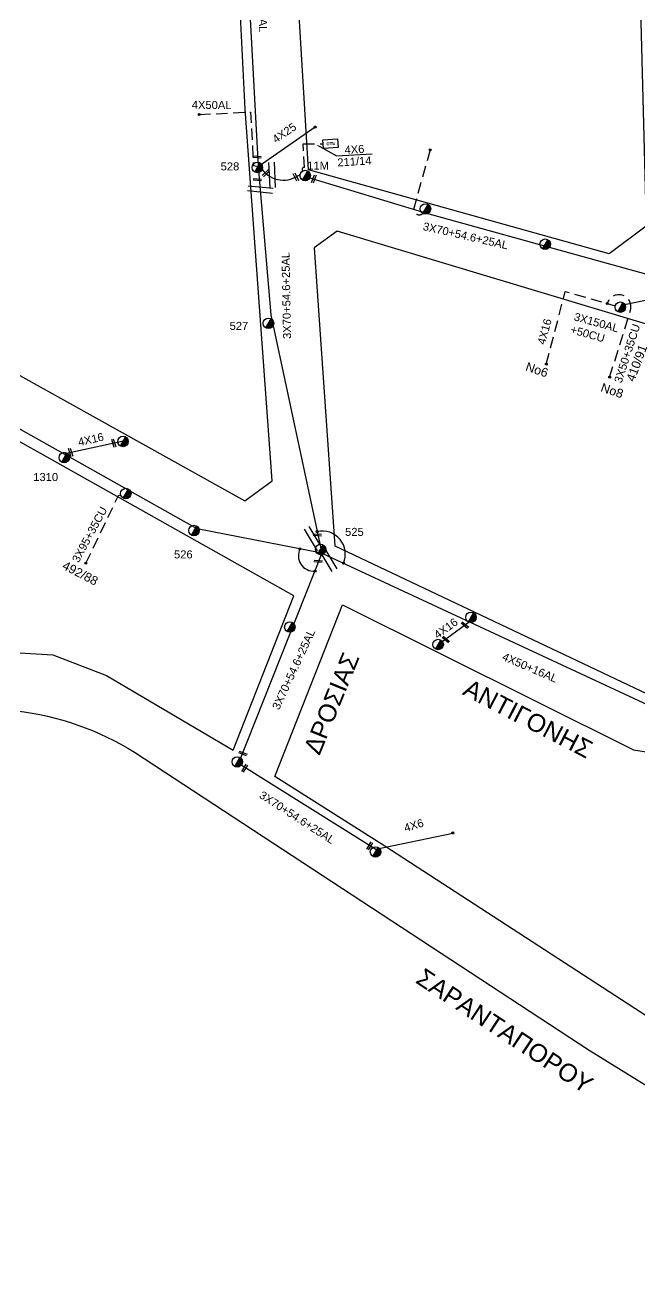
# Model space of a CAD drawing. Header units: millimetres. Extents: x 938 to 3112, y 793 to 1825.
# Drawn here: x 1177.4 to 1315.6, y 1164.4 to 1448.9 of the extents above; entities that cross this region are included whole.
import ezdxf
from ezdxf import colors
from ezdxf.entities.mleader import LeaderData, LeaderLine
from ezdxf.enums import TextEntityAlignment as Align
from ezdxf.math import Vec2, Vec3

# ---------------------------------------------------------------- set-up
doc = ezdxf.new("R2010")
doc.units = ezdxf.units.MM
doc.linetypes.add('DASHED', pattern=[19.05, 12.7, -6.35])
for name, color, linetype in [('Layer1', 7, 'Continuous'), ('Pillar OTE', 7, 'Continuous'), ('Γέφυρες Εναερίου Δικτύου', 7, 'Continuous'), ('Γυμνά εναέρια ΧΤ (3Φ)   3x50+35CU', 7, 'Continuous'), ('Γυμνά εναέρια ΧΤ και ΦΟΠ (3Φ)   4x50+16AL', 7, 'Continuous'), ('Εναέρια παροχή ΧΤ 4x16', 7, 'SYN_LINE'), ('Εναέρια παροχή ΧΤ 4x25', 7, 'SYN_LINE'), ('Επιγραφές - Σχήματα', 7, 'Continuous'), ('Καλώδια ΧΤ   3x150AL+50CU', 7, 'DASHED'), ('Καλώδια ΧΤ   3x95+35CU', 7, 'DASHED'), ('Καλώδια ΧΤ   4x50AL', 7, 'DASHED'), ('Μηχανική τομή', 7, 'Continuous'), ('Στύλος ΦΜ', 7, 'Continuous'), ('Στύλος ΦΜ @ 1', 7, 'Continuous'), ('Συνδέσεις', 7, 'Continuous'), ('Συνεστραμμένα ΧΤ   3x70+54.6+25AL', 7, 'SYN_LINE'), ('Τομή', 7, 'Continuous'), ('Υπόβαθρο ΔΕΗ', 7, 'Continuous'), ('Υπόγεια καλώδια Παροχών ΧΤ   4x6', 7, 'DASHED')]:
    doc.layers.add(name, color=color, linetype=linetype)
doc.styles.get("Standard").update_dxf_attribs({"font": 'arial.ttf'})
doc.linetypes.add('SYN_LINE', pattern='A,0.5,-0.0001,["/\\/\\/\\/",Standard,S=0.1,R=0,X=0,Y=-0.05],-0.25', length=0.7501)

# ---------------------------------------------------------------- blocks, each defined once
blk = doc.blocks.new('ΥΠΑΡΧΩΝ ΤΣΙΜΕΝΤΕΝΙΟΣ ΣΤΥΛΟΣ')
at = {"layer": 'Στύλος ΦΜ'}
blk.add_hatch(color=256, dxfattribs=at).paths.add_polyline_path([(-1.29, -2.28, 0.574793), (2.62, 0, 0.268822), (1.3, 2.27)])
blk.add_line((-1.29, -2.28), (1.3, 2.27), dxfattribs=at)
blk.add_circle((0, 0), 2.62, dxfattribs=at)
at = {"layer": 'Στύλος ΦΜ', "flags": 4}
for tag, p in [('ΤΥΠΟΣ', (-4.91, 3.03)), ('ΑΡΙΘΜΟΣ', (-4.68, 8.05))]:
    blk.add_attdef(tag, p, '', height=4, dxfattribs=at)
blk = doc.blocks.new('ΤΟΜΗ')
at = {"layer": 'Τομή', "ltscale": 40}
for p, q in [((-5.68, 0), (5.68, 0)), ((5.68, -2.33), (-5.68, -2.33))]:
    blk.add_line(p, q, dxfattribs=at)
blk = doc.blocks.new('_ΣΥΝΔΕΣΗ')
at = {"layer": 'Συνδέσεις', "linetype": 'SYN_LINE', "ltscale": 40}
blk.add_hatch(color=256, dxfattribs=at).paths.add_polyline_path([(0.5, -0.01, 1), (-0.5, -0.01, 1)])
at = {"layer": 'Συνδέσεις'}
blk.add_circle((0, -0.01), 0.5, dxfattribs=at)
blk = doc.blocks.new('ΜΗΧΑΝΙΚΗ ΤΟΜΗ')
at = {"layer": 'Μηχανική τομή', "ltscale": 40}
for p, q in [((-1.89, 0.78), (1.89, 0.78)), ((1.89, 0), (-1.89, 0))]:
    blk.add_line(p, q, dxfattribs=at)
blk = doc.blocks.new('PILLAR ΟΤΕ')
at = {"layer": 'Pillar OTE', "ltscale": 40}
blk.add_lwpolyline([(-3.31, 2.02), (3.39, 2.02), (3.39, -1.99), (-3.31, -1.99)], close=True, dxfattribs=at)
at = {"layer": 'Pillar OTE', "insert": (-1.81, 0.71), "char_height": 1.3575, "width": 109.961, "attachment_point": 1}
blk.add_mtext('{\\fArial|b1|i0|c161|p34;OTE}', dxfattribs=at)

msp = doc.modelspace()

# ---------------------------------------------------------------- linework, layer by layer
at = {"layer": 'Γέφυρες Εναερίου Δικτύου', "color": 85, "linetype": 'DASHED', "ltscale": 0.2, "flags": 128}
msp.add_lwpolyline([(1268.45, 1420.86), (1264.71, 1407.43, 0.669503), (1267.06, 1406.78)], format="xyb", dxfattribs=at)
at = {"layer": 'Γυμνά εναέρια ΧΤ (3Φ)   3x50+35CU', "color": 85, "linetype": 'DASHED', "ltscale": 0.2, "flags": 128}
msp.add_lwpolyline([(1308.86, 1369.72), (1313.55, 1384.84)], dxfattribs=at)
at = {"layer": 'Γυμνά εναέρια ΧΤ (3Φ)   3x50+35CU', "color": 85, "linetype": 'DASHED', "ltscale": 0.2}
msp.add_arc((1310.93, 1385.57), 2.72, 344.4838, 164.1875, dxfattribs=at)
at = {"layer": 'Γυμνά εναέρια ΧΤ και ΦΟΠ (3Φ)   4x50+16AL', "color": 27, "flags": 128}
msp.add_lwpolyline([(1225.02, 1488.77), (1227.13, 1465.68), (1229.78, 1417.13)], dxfattribs=at)
at = {"layer": 'Γυμνά εναέρια ΧΤ και ΦΟΠ (3Φ)   4x50+16AL', "color": 151, "flags": 128}
msp.add_lwpolyline([(1244.09, 1330.15), (1216.05, 1335.58), (1159.98, 1367.08)], dxfattribs=at)
at = {"layer": 'Γυμνά εναέρια ΧΤ και ΦΟΠ (3Φ)   4x50+16AL', "color": 30, "flags": 128}
msp.add_lwpolyline([(1244.09, 1330.15), (1318.58, 1295.46), (1338.17, 1291.61), (1374.04, 1287.03)], dxfattribs=at)
at = {"layer": 'Εναέρια παροχή ΧΤ 4x16', "color": 85, "linetype": 'DASHED', "ltscale": 0.2, "flags": 128}
msp.add_lwpolyline([(1294.6, 1372.67), (1298.86, 1389), (1310.13, 1385.79)], dxfattribs=at)
at = {"layer": 'Εναέρια παροχή ΧΤ 4x16', "color": 151, "ltscale": 20, "flags": 128}
msp.add_lwpolyline([(1185.94, 1352.5), (1199.44, 1355.38)], dxfattribs=at)
at = {"layer": 'Εναέρια παροχή ΧΤ 4x25', "color": 27, "linetype": 'SYN_LINE', "ltscale": 20, "flags": 128}
msp.add_lwpolyline([(1229.78, 1417.13), (1242.62, 1426.03)], dxfattribs=at)
at = {"layer": 'Επιγραφές - Σχήματα', "color": 30, "linetype": 'SYN_LINE', "ltscale": 10}
msp.add_line((1270.27, 1309.59), (1277.23, 1314.72), dxfattribs=at)
at = {"layer": 'Επιγραφές - Σχήματα', "linetype": 'Continuous', "ltscale": 0.2}
for centre, radius, start, end in [((1244.2, 1329.93), 5.18, 336.55, 102.7372), ((1242.27, 1329.57), 3.46, 151.8006, 275.3293)]:
    msp.add_arc(centre, radius, start, end, dxfattribs=at)
at = {"layer": 'Καλώδια ΧΤ   3x95+35CU', "color": 151, "linetype": 'DASHED', "ltscale": 0.2, "flags": 128}
for points in [[(1191.01, 1327.86), (1198.34, 1343.12), (1198.84, 1343.28)], [(1201.09, 1343.96), (1201.13, 1343.97)]]:
    msp.add_lwpolyline(points, dxfattribs=at)
at = {"layer": 'Καλώδια ΧΤ   4x50AL', "color": 27, "linetype": 'DASHED', "ltscale": 0.2, "flags": 128}
msp.add_lwpolyline([(1216.52, 1428.84), (1228.02, 1429.4), (1228.73, 1417.33), (1229.78, 1417.13)], dxfattribs=at)
at = {"layer": 'Συνεστραμμένα ΧΤ   3x70+54.6+25AL', "color": 30, "linetype": 'SYN_LINE', "ltscale": 20, "flags": 128}
msp.add_lwpolyline([(1229.78, 1417.13), (1232.61, 1383.79), (1244.09, 1330.15)], dxfattribs=at)
at = {"layer": 'Συνεστραμμένα ΧΤ   3x70+54.6+25AL', "color": 85, "linetype": 'SYN_LINE', "ltscale": 20, "flags": 128}
for points in [[(1240.89, 1414.77), (1267.66, 1406.61), (1328.04, 1389.91)], [(1311.51, 1385.91), (1328.05, 1389.36)]]:
    msp.add_lwpolyline(points, dxfattribs=at)
at = {"layer": 'Συνεστραμμένα ΧΤ   3x70+54.6+25AL', "color": 151, "linetype": 'SYN_LINE', "ltscale": 20, "flags": 128}
for points in [[(1244.09, 1330.15), (1225.36, 1282.88)], [(1225.36, 1282.88), (1256.26, 1263.51), (1256.26, 1263.51)]]:
    msp.add_lwpolyline(points, dxfattribs=at)
at = {"layer": 'Συνεστραμμένα ΧΤ   3x70+54.6+25AL', "color": 85, "linetype": 'SYN_LINE', "ltscale": 10}
msp.add_arc((1235.47, 1420.08), 6.01, 217.0202, 308.4282, dxfattribs=at)
at = {"layer": 'Υπόβαθρο ΔΕΗ', "flags": 128}
for points in [[(1226.75, 1341.88), (1232.92, 1346.42), (1226.88, 1430.01), (1224.61, 1475.1), (1135.18, 1484.07), (1134.4, 1483.29), (1157.59, 1407.51), (1170.13, 1373.44)], [(1226.75, 1341.88), (1232.92, 1346.42), (1226.88, 1430.01), (1224.61, 1475.1), (1135.18, 1484.07), (1134.4, 1483.29), (1157.59, 1407.51), (1170.13, 1373.44)], [(1237.58, 1474.76), (1315.35, 1469.89), (1317.04, 1403.72), (1308.78, 1397.48), (1241.09, 1416.37)], [(1237.58, 1474.76), (1315.35, 1469.89), (1317.04, 1403.72), (1308.78, 1397.48), (1241.09, 1416.37)], [(1224.12, 1285.83), (1237.83, 1320.51), (1159.24, 1364.63), (1125.98, 1365.15), (1130.89, 1310.39), (1183.57, 1307.24), (1195.67, 1302.62)], [(1224.12, 1285.83), (1237.83, 1320.51), (1159.24, 1364.63), (1125.98, 1365.15), (1130.89, 1310.39), (1183.57, 1307.24), (1195.67, 1302.62)], [(1354.12, 1213), (1344.66, 1208.09), (1258.27, 1264.24), (1233.51, 1279.91), (1248.77, 1318.54), (1314.25, 1285.88), (1361.94, 1278.4)], [(1354.12, 1213), (1344.66, 1208.09), (1258.27, 1264.24), (1233.51, 1279.91), (1248.77, 1318.54), (1314.25, 1285.88), (1361.94, 1278.4)]]:
    msp.add_lwpolyline(points, close=True, dxfattribs=at)
msp.add_lwpolyline([(1247.52, 1402.57), (1242.41, 1398.86), (1247.03, 1331.81), (1320.14, 1297.14), (1363.73, 1291.32), (1374.54, 1364.42), (1247.52, 1402.57)], dxfattribs=at)
msp.add_lwpolyline([(968.38, 1262.3), (1005.47, 1287.97), (1014.92, 1295.64, -0.130124), (1034.24, 1303.02), (1175.39, 1294.7, -0.110076), (1201.96, 1285.33), (1304.22, 1218.33), (1384.98, 1168.46), (1393.57, 1163.42, 0.165982), (1435.91, 1153.55), (1472.6, 1165.05), (1488.44, 1174, -0.021018), (1470.61, 1112.18, -0.014819), (1448.44, 1053.13, 0.028235), (1433.99, 1007.54, -0.000628), (1418.67, 960, 0.029886), (1405.42, 904.78), (1297.7, 842.37), (1280.84, 831.49), (1256.36, 814.91), (1238.89, 804.31)], format="xyb", dxfattribs=at)
msp.add_lwpolyline([(968.38, 1262.3), (1005.47, 1287.97), (1014.92, 1295.64, -0.130124), (1034.24, 1303.02), (1175.39, 1294.7, -0.110076), (1201.96, 1285.33), (1304.22, 1218.33), (1384.98, 1168.46), (1393.57, 1163.42, 0.165982), (1435.91, 1153.55), (1472.6, 1165.05), (1488.44, 1174, -0.021018), (1470.61, 1112.18, -0.014819), (1448.44, 1053.13, 0.028235), (1433.99, 1007.54, -0.000628), (1418.67, 960, 0.029886), (1405.42, 904.78), (1297.7, 842.37), (1280.84, 831.49), (1256.36, 814.91), (1238.89, 804.31)], format="xyb", dxfattribs=at)
at = {"layer": 'Υπόγεια καλώδια Παροχών ΧΤ   4x6', "color": 85, "linetype": 'DASHED', "ltscale": 0.2}
msp.add_lwpolyline([(1239.79, 1416.14, -0.803202), (1240.23, 1416.89), (1239.91, 1422.24), (1244.39, 1422.24)], format="xyb", dxfattribs=at)
at = {"layer": 'Υπόγεια καλώδια Παροχών ΧΤ   4x6', "color": 151, "linetype": 'SYN_LINE', "ltscale": 20, "flags": 128}
msp.add_lwpolyline([(1256.26, 1263.51), (1273.58, 1267.17)], dxfattribs=at)

# ---------------------------------------------------------------- block references
at = {"layer": 'Pillar OTE', "xscale": 0.5, "yscale": 0.5, "zscale": 0.5, "rotation": 3.604827533711346}
msp.add_blockref('PILLAR ΟΤΕ', (1246.03, 1422.27), dxfattribs=at)
at = {"layer": 'Μηχανική τομή'}
for p, xscale, yscale, zscale, rotation in [((1229.51, 1419.06), 0.5000000000000029, 0.5000000000000029, 0.5000000000000029, 355.7641860543911), ((1229.59, 1413.97), 0.5000000000000029, 0.5000000000000029, 0.5000000000000029, 355.7641860543911), ((1231.66, 1415.5), 0.5000000000000051, 0.5000000000000051, 0.5000000000000051, 43.84237474271806), ((1238.42, 1414.85), 0.500000000000005, 0.500000000000005, 0.500000000000005, 117.0171197256118), ((1242.5, 1414.28), 0.5000000000000051, 0.5000000000000051, 0.5000000000000051, 69.81134657094208), ((1197.46, 1354.94), 0.5000000000000049, 0.5000000000000049, 0.5000000000000049, 106.8102938233569), ((1187.78, 1352.87), 0.5000000000000049, 0.5000000000000049, 0.5000000000000049, 106.8102938233569), ((1243.08, 1334.06), 0.5000000000000029, 0.5000000000000029, 0.5000000000000029, 355.7641860543911), ((1243.26, 1328.12), 0.5000000000000029, 0.5000000000000029, 0.5000000000000029, 355.7641860543911), ((1276.18, 1313.82), 0.5000000000000596, 0.5000000000000596, 0.5000000000000596, 320.2396280856775), ((1271.88, 1310.57), 0.5000000000000596, 0.5000000000000596, 0.5000000000000596, 320.2396280856775), ((1226.29, 1284.89), 0.4999999999999744, 0.4999999999999744, 0.4999999999999744, 340.0194995463497), ((1226.89, 1281.65), 0.4999999999999821, 0.4999999999999821, 0.4999999999999821, 58.52374776402282), ((1255.02, 1264.18), 0.4999999999999821, 0.4999999999999821, 0.4999999999999821, 58.52374776402282)]:
    msp.add_blockref('ΜΗΧΑΝΙΚΗ ΤΟΜΗ', p, dxfattribs=dict(at, xscale=xscale, yscale=yscale, zscale=zscale, rotation=rotation))
at = {"layer": 'Στύλος ΦΜ @ 1', "ltscale": 40}
ref = msp.add_blockref('ΥΠΑΡΧΩΝ ΤΣΙΜΕΝΤΕΝΙΟΣ ΣΤΥΛΟΣ', (1229.59, 1416.92), dxfattribs=dict(at, xscale=0.4499999999998181, yscale=0.4499999999998181, zscale=0.4499999999998181))
ref.add_attrib('ΤΥΠΟΣ', '528', (1221.33, 1416.26), dxfattribs={"layer": 'Στύλος ΦΜ', "height": 1.8, "flags": 4})
ref = msp.add_blockref('ΥΠΑΡΧΩΝ ΤΣΙΜΕΝΤΕΝΙΟΣ ΣΤΥΛΟΣ', (1229.59, 1416.92), dxfattribs=dict(at, xscale=0.4499999999998181, yscale=0.4499999999998181, zscale=0.4499999999998181))
ref.add_attrib('ΤΥΠΟΣ', '528', (1221.33, 1416.26), dxfattribs={"layer": 'Στύλος ΦΜ', "height": 1.8, "flags": 4})
ref = msp.add_blockref('ΥΠΑΡΧΩΝ ΤΣΙΜΕΝΤΕΝΙΟΣ ΣΤΥΛΟΣ', (1240.35, 1415.1), dxfattribs=dict(at, xscale=0.4499999999998181, yscale=0.4499999999998181, zscale=0.4499999999998181))
ref.add_attrib('ΑΡΙΘΜΟΣ', '11Μ', (1240.81, 1416.45), dxfattribs={"layer": 'Στύλος ΦΜ', "height": 1.8, "flags": 4})
at = {"layer": 'Στύλος ΦΜ @ 1', "ltscale": 40, "xscale": 0.4499999999998181, "yscale": 0.4499999999998181, "zscale": 0.4499999999998181}
for p in [(1267.42, 1407.59), (1267.42, 1407.59), (1294.36, 1399.66), (1294.36, 1399.66), (1311.27, 1385.49), (1311.27, 1385.49), (1199.37, 1355.28), (1199.37, 1355.28), (1199.99, 1343.55), (1236.9, 1313.52), (1236.9, 1313.52), (1277.65, 1315.7), (1270.27, 1309.59), (1270.27, 1309.59), (1225.07, 1283.17), (1225.07, 1283.17), (1256.18, 1262.92), (1256.18, 1262.92)]:
    msp.add_blockref('ΥΠΑΡΧΩΝ ΤΣΙΜΕΝΤΕΝΙΟΣ ΣΤΥΛΟΣ', p, dxfattribs=at)
at = {"layer": 'Στύλος ΦΜ @ 1', "ltscale": 40}
ref = msp.add_blockref('ΥΠΑΡΧΩΝ ΤΣΙΜΕΝΤΕΝΙΟΣ ΣΤΥΛΟΣ', (1232.09, 1381.86), dxfattribs=dict(at, xscale=0.4499999999998181, yscale=0.4499999999998181, zscale=0.4499999999998181))
ref.add_attrib('ΤΥΠΟΣ', '527', (1223.35, 1380.38), dxfattribs={"layer": 'Στύλος ΦΜ', "height": 1.8, "flags": 4})
ref = msp.add_blockref('ΥΠΑΡΧΩΝ ΤΣΙΜΕΝΤΕΝΙΟΣ ΣΤΥΛΟΣ', (1232.09, 1381.86), dxfattribs=dict(at, xscale=0.4499999999998181, yscale=0.4499999999998181, zscale=0.4499999999998181))
ref.add_attrib('ΤΥΠΟΣ', '527', (1223.35, 1380.38), dxfattribs={"layer": 'Στύλος ΦΜ', "height": 1.8, "flags": 4})
ref = msp.add_blockref('ΥΠΑΡΧΩΝ ΤΣΙΜΕΝΤΕΝΙΟΣ ΣΤΥΛΟΣ', (1186.15, 1351.66), dxfattribs=dict(at, xscale=0.4499999999998181, yscale=0.4499999999998181, zscale=0.4499999999998181))
ref.add_attrib('ΤΥΠΟΣ', '1310', (1179.17, 1346.37), dxfattribs={"layer": 'Στύλος ΦΜ', "height": 1.8, "flags": 4})
ref = msp.add_blockref('ΥΠΑΡΧΩΝ ΤΣΙΜΕΝΤΕΝΙΟΣ ΣΤΥΛΟΣ', (1186.15, 1351.66), dxfattribs=dict(at, xscale=0.4499999999998181, yscale=0.4499999999998181, zscale=0.4499999999998181))
ref.add_attrib('ΤΥΠΟΣ', '1310', (1179.17, 1346.37), dxfattribs={"layer": 'Στύλος ΦΜ', "height": 1.8, "flags": 4})
ref = msp.add_blockref('ΥΠΑΡΧΩΝ ΤΣΙΜΕΝΤΕΝΙΟΣ ΣΤΥΛΟΣ', (1215.33, 1335.23), dxfattribs=dict(at, xscale=0.4499999999998181, yscale=0.4499999999998181, zscale=0.4499999999998181))
ref.add_attrib('ΤΥΠΟΣ', '526', (1210.84, 1328.96), dxfattribs={"layer": 'Στύλος ΦΜ', "height": 1.8, "flags": 4})
ref = msp.add_blockref('ΥΠΑΡΧΩΝ ΤΣΙΜΕΝΤΕΝΙΟΣ ΣΤΥΛΟΣ', (1215.33, 1335.23), dxfattribs=dict(at, xscale=0.4499999999998181, yscale=0.4499999999998181, zscale=0.4499999999998181))
ref.add_attrib('ΤΥΠΟΣ', '526', (1210.84, 1328.96), dxfattribs={"layer": 'Στύλος ΦΜ', "height": 1.8, "flags": 4})
ref = msp.add_blockref('ΥΠΑΡΧΩΝ ΤΣΙΜΕΝΤΕΝΙΟΣ ΣΤΥΛΟΣ', (1243.82, 1330.98), dxfattribs=dict(at, xscale=0.4499999999998181, yscale=0.4499999999998181, zscale=0.4499999999998181))
ref.add_attrib('ΤΥΠΟΣ', '525', (1249.33, 1334.03), dxfattribs={"layer": 'Στύλος ΦΜ', "height": 1.8, "flags": 4})
ref = msp.add_blockref('ΥΠΑΡΧΩΝ ΤΣΙΜΕΝΤΕΝΙΟΣ ΣΤΥΛΟΣ', (1243.82, 1330.98), dxfattribs=dict(at, xscale=0.4499999999998181, yscale=0.4499999999998181, zscale=0.4499999999998181))
ref.add_attrib('ΤΥΠΟΣ', '525', (1249.33, 1334.03), dxfattribs={"layer": 'Στύλος ΦΜ', "height": 1.8, "flags": 4})
at = {"layer": 'Συνδέσεις', "xscale": 0.4500000000000455, "yscale": 0.4500000000000455, "zscale": 0.4500000000000455}
for p in [(1216.5, 1428.85), (1242.62, 1426.03), (1268.46, 1420.88), (1308.31, 1386.31), (1294.62, 1372.69), (1308.87, 1369.74), (1243.06, 1334.99), (1239.17, 1331.11), (1191.02, 1327.88), (1242.59, 1326.13), (1248.96, 1327.88), (1273.6, 1267.19)]:
    msp.add_blockref('_ΣΥΝΔΕΣΗ', p, dxfattribs=at)
at = {"layer": 'Τομή'}
for p, xscale, yscale, zscale, rotation in [((1232.33, 1415.19), 0.4999999999999648, 0.4999999999999648, 0.4999999999999648, 92.79504759366463), ((1230.32, 1412.52), 0.4999999999999946, 0.4999999999999946, 0.4999999999999946, 354.4991669020162), ((1230.32, 1412.52), 0.4999999999999946, 0.4999999999999946, 0.4999999999999946, 354.4991669020162), ((1242.64, 1333.69), 0.5000000000000221, 0.5000000000000221, 0.5000000000000221, 300.9852070599321), ((1242.64, 1333.69), 0.5000000000000221, 0.5000000000000221, 0.5000000000000221, 300.9852070599321), ((1245.98, 1329.06), 0.5000000000000221, 0.5000000000000221, 0.5000000000000221, 300.9852070599321), ((1245.98, 1329.06), 0.5000000000000221, 0.5000000000000221, 0.5000000000000221, 300.9852070599321)]:
    msp.add_blockref('ΤΟΜΗ', p, dxfattribs=dict(at, xscale=xscale, yscale=yscale, zscale=zscale, rotation=rotation))

# ---------------------------------------------------------------- texts
at = {"layer": 'Γυμνά εναέρια ΧΤ (3Φ)   3x50+35CU'}
msp.add_text('3X50+35CU', height=1.8, rotation=71.9643, dxfattribs=at).set_placement((1312.79, 1375.08), align=Align.MIDDLE)
at = {"layer": 'Γυμνά εναέρια ΧΤ και ΦΟΠ (3Φ)   4x50+16AL'}
for rotation, p in [(270, (1230.85, 1453.93)), (336.7521, (1290.93, 1304.4))]:
    msp.add_text('4X50+16AL', height=1.8, rotation=rotation, dxfattribs=at).set_placement(p, align=Align.MIDDLE)
at = {"layer": 'Εναέρια παροχή ΧΤ 4x16', "ltscale": 20}
for rotation, p in [(74.68, (1294.2, 1380)), (12.8956, (1192.13, 1355.74)), (35.9749, (1272, 1313.24))]:
    msp.add_text('4X16', height=1.8, rotation=rotation, dxfattribs=at).set_placement(p, align=Align.MIDDLE)
at = {"layer": 'Εναέρια παροχή ΧΤ 4x25', "ltscale": 20}
for s, rotation, p in [('4X25', 34.758, (1235.66, 1424.71)), ('4X6', 3.609, (1251.43, 1420.99)), ('211/14', 3.609, (1251.43, 1418.31))]:
    msp.add_text(s, height=1.8, rotation=rotation, dxfattribs=at).set_placement(p, align=Align.MIDDLE)
at = {"layer": 'Επιγραφές - Σχήματα', "linetype": 'DASHED', "ltscale": 0.2, "attachment_point": 1}
for s, insert, char_height, width, rotation in [('410/91', (1312.52, 1369.27), 2, 18.7436, 69.7191), ('Νο6', (1290.39, 1373.18), 2, 17.7581, 341.4926), ('Νο8', (1307.31, 1368.48), 2, 17.7581, 341.4926), ('492/88', (1186.43, 1328.49), 2, 17.7581, 332.5236), ('ΔΡΟΣΙΑΣ', (1239.88, 1286.02), 4, 17.2922, 67.8142), ('ΑΝΤΙΓΟΝΗΣ', (1277.39, 1301.99), 4, 17.2922, 332.5579), ('ΣΑΡΑΝΤΑΠΟΡΟΥ', (1267.15, 1236.98), 4, 17.2922, 326.6139)]:
    msp.add_mtext(s, dxfattribs=dict(at, insert=insert, char_height=char_height, width=width, rotation=rotation))
at = {"layer": 'Καλώδια ΧΤ   3x150AL+50CU', "linetype": 'Continuous', "ltscale": 0.2, "insert": (1301.15, 1384.3), "char_height": 1.8, "width": 5.5427, "attachment_point": 1, "rotation": 344.4831}
msp.add_mtext('3Χ150AL\\P+50CU', dxfattribs=at)
at = {"layer": 'Καλώδια ΧΤ   3x95+35CU', "ltscale": 0.2}
msp.add_text('3X95+35CU', height=1.8, rotation=61.7001, dxfattribs=at).set_placement((1191.84, 1334.33), align=Align.MIDDLE)
at = {"layer": 'Καλώδια ΧΤ   4x50AL', "ltscale": 0.2}
msp.add_text('4X50AL', height=1.8, rotation=359.4957, dxfattribs=at).set_placement((1219.31, 1430.99), align=Align.MIDDLE)
at = {"layer": 'Συνεστραμμένα ΧΤ   3x70+54.6+25AL', "ltscale": 20}
for rotation, p in [(347.0448, (1276.45, 1401.56)), (91.1027, (1236.1, 1388.13)), (65.2041, (1237.76, 1304.02)), (327.1486, (1238.55, 1270.69))]:
    msp.add_text('3X70+54.6+25AL', height=1.8, rotation=rotation, dxfattribs=at).set_placement(p, align=Align.MIDDLE)
at = {"layer": 'Υπόγεια καλώδια Παροχών ΧΤ   4x6', "ltscale": 0.2}
msp.add_text('4X6', height=1.8, rotation=16.9123, dxfattribs=at).set_placement((1264.78, 1268.91), align=Align.MIDDLE)

# ---------------------------------------------------------------- leaders
at = {"layer": 'Layer1', "linetype": 'Continuous', "ltscale": 0.2}
ml = msp.add_multileader_mtext('Standard', dxfattribs=at)
ml.set_content('', color=256)
ml.set_leader_properties()
ml.build(insert=Vec2(0, 0))
ml.multileader.update_dxf_attribs({"arrow_head_size": 1})
ctx = ml.context
ctx.base_point, ctx.arrow_head_size, ctx.plane_origin, ctx.plane_x_axis, ctx.plane_y_axis = Vec3(1255.39, 1420.03), 1, Vec3(1242.76, 1422.09), Vec3(0.998017, 0.062947), Vec3(-0.062947, 0.998017)
notes = []
notes.append((ctx, [(0, (1, 1, 0), (1247.41, 1419.52), (0.998017, 0.062947), 8, [(0, [(1242.76, 1422.09)], 0, [])])]))
ctx.mtext.insert, ctx.mtext.text_direction, ctx.mtext.rotation, ctx.mtext.flow_direction = Vec3(1257.26, 1422.15), Vec3(0.998017, 0.062947), 0.062989, 5
for ctx, leaders in notes:
    for number, flags, end, landing, length, lines in leaders:
        leader = LeaderData()
        leader.index, (leader.has_last_leader_line, leader.has_dogleg_vector, leader.attachment_direction) = number, flags
        leader.last_leader_point, leader.dogleg_vector, leader.dogleg_length = Vec3(end), Vec3(landing), length
        for number, points, colour, breaks in lines:
            line = LeaderLine()
            line.index, line.vertices, line.color, line.breaks = number, Vec3.list(points), colors.encode_raw_color(colour), breaks
            leader.lines.append(line)
        ctx.leaders.append(leader)

doc.saveas('drawing.dxf')
